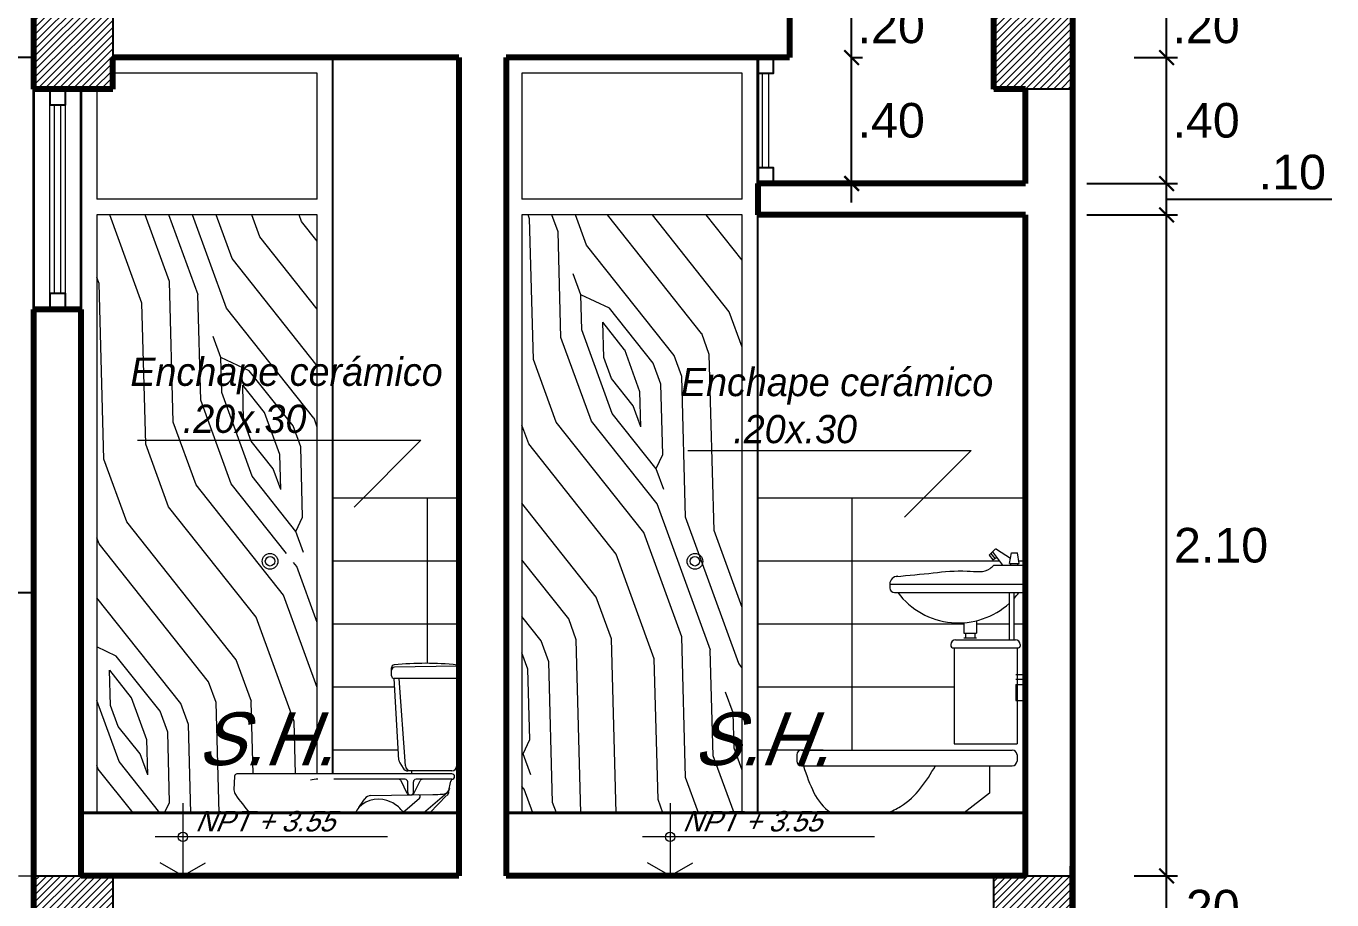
# Model space of a CAD drawing. Header units: millimetres. Extents: x 3779 to 7711, y 1445 to 3132.
# Drawn here: x 3961.246 to 3965.394, y 1475.907 to 1478.683 of the extents above; entities that cross this region are included whole.
import ezdxf

# ---------------------------------------------------------------- set-up
doc = ezdxf.new("R2010")
doc.units = ezdxf.units.MM
doc.header["$PDMODE"] = 3
doc.linetypes.add('HIDDEN', pattern=[9.525, 6.35, -3.175])
for name, color, linetype, lineweight in [('cotas', 7, 'Continuous', 5), ('pluma 0.0', 33, 'Continuous', 0), ('pluma 1', 1, 'Continuous', 9), ('pluma 2', 2, 'Continuous', 20), ('pluma 2.5', 30, 'Continuous', 25), ('pluma 3.5', 253, 'Continuous', 35), ('pluma 4', 34, 'Continuous', 40), ('pluma 8', 98, 'Continuous', 80), ('proyecciones', 32, 'HIDDEN', 9), ('SANITARIOS', 40, 'Continuous', 9), ('TEXTO', 7, 'Continuous', 9), ('TEXTURAS', 35, 'Continuous', 5)]:
    doc.layers.add(name, color=color, linetype=linetype, lineweight=lineweight)
doc.styles.add('nombreambiente', font='stylu.ttf', dxfattribs={"oblique": 20})
doc.styles.get("Standard").update_dxf_attribs({"font": 'arial.ttf'})
doc.dimstyles.new('INTERIOR', dxfattribs={"dimtxt": 0.11, "dimasz": 0.0465, "dimexe": 0.0345, "dimexo": 0.195, "dimgap": 0.0295, "dimtad": 2, "dimtih": 1, "dimtoh": 1, "dimzin": 4, "dimdsep": 46, "dimtxsty": 'Standard', "dimblk": 'ARCHTICK', "dimcen": 0, "dimdle": 0.06, "dimclrd": 256, "dimclre": 256, "dimclrt": 256, "dimadec": 0, "dimazin": 0, "dimtfac": 1, "dimtmove": 0, "dimatfit": 3, "dimldrblk": 'ARCHTICK', "dimfxl": 0.0345, "dimtolj": 1, "dimtzin": 0, "dimlwe": 25, "dimarcsym": 0})

# ---------------------------------------------------------------- blocks, each defined once
blk = doc.blocks.new('ttryt')
at = {"layer": 'pluma 1'}
for p, q in [((1118.6396, 393.5141), (1118.6396, 393.2829)), ((1119.2894, 393.4071), (1118.5516, 393.4071)), ((1118.6396, 393.2829), (1118.5676, 393.3244)), ((1118.6396, 393.2829), (1118.7115, 393.3244))]:
    blk.add_line(p, q, dxfattribs=at)
at = {"layer": 'pluma 1', "linetype": 'Continuous'}
blk.add_circle((1118.6396, 393.4071), 0.015, dxfattribs=at)
blk = doc.blocks.new('_ArchTick')
at = {"color": 0, "linetype": 'ByBlock', "lineweight": 40, "const_width": 0.15}
blk.add_lwpolyline([(-0.5, -0.5), (0.5, 0.5)], dxfattribs=at)
blk = doc.blocks.new('*D847')
at = {"layer": 'cotas', "lineweight": -2, "transparency": 16777216}
blk.add_line((3963.8686, 1478.1228), (3963.8686, 1478.6428), dxfattribs=at)
at = {"layer": 'cotas', "lineweight": 25, "transparency": 16777216}
for p, q in [((3963.8657, 1478.5828), (3963.9031, 1478.5828)), ((3963.8739, 1478.1828), (3963.9031, 1478.1828))]:
    blk.add_line(p, q, dxfattribs=at)
at = {"layer": 'Defpoints', "color": 0, "transparency": 16777216}
for p in [(3963.6707, 1478.5828), (3963.8686, 1478.5828), (3963.6789, 1478.1828)]:
    blk.add_point(p, dxfattribs=at)
at = {"layer": 'cotas', "lineweight": -2, "transparency": 16777216, "xscale": 0.04649999999999999, "yscale": 0.04649999999999999, "zscale": 0.04649999999999999}
for p, rotation in [((3963.8686, 1478.5828), 90), ((3963.8686, 1478.1828), 270)]:
    blk.add_blockref('_ArchTick', p, dxfattribs=dict(at, rotation=rotation))
at = {"layer": 'cotas', "transparency": 16777216, "insert": (3963.9943, 1478.3828), "char_height": 0.11, "attachment_point": 5}
blk.add_mtext('\\A1;.40', dxfattribs=at)
blk = doc.blocks.new('*D848')
at = {"layer": 'cotas', "lineweight": -2, "transparency": 16777216}
blk.add_line((3963.8686, 1478.5228), (3963.8686, 1478.8428), dxfattribs=at)
at = {"layer": 'cotas', "lineweight": 25, "transparency": 16777216}
for p, q in [((3963.7657, 1478.7828), (3963.9031, 1478.7828)), ((3963.8657, 1478.5828), (3963.9031, 1478.5828))]:
    blk.add_line(p, q, dxfattribs=at)
at = {"layer": 'Defpoints', "color": 0, "transparency": 16777216}
for p in [(3963.5707, 1478.7828), (3963.8686, 1478.7828), (3963.6707, 1478.5828)]:
    blk.add_point(p, dxfattribs=at)
at = {"layer": 'cotas', "lineweight": -2, "transparency": 16777216, "xscale": 0.04649999999999999, "yscale": 0.04649999999999999, "zscale": 0.04649999999999999}
for p, rotation in [((3963.8686, 1478.7828), 90), ((3963.8686, 1478.5828), 270)]:
    blk.add_blockref('_ArchTick', p, dxfattribs=dict(at, rotation=rotation))
at = {"layer": 'cotas', "transparency": 16777216, "insert": (3963.9943, 1478.6828), "char_height": 0.11, "attachment_point": 5}
blk.add_mtext('\\A1;.20', dxfattribs=at)
blk = doc.blocks.new('*D795')
at = {"layer": 'cotas', "lineweight": -2, "transparency": 16777216}
blk.add_line((3964.8692, 1475.7228), (3964.8692, 1476.0428), dxfattribs=at)
at = {"layer": 'cotas', "lineweight": 25, "transparency": 16777216}
for p, q in [((3964.7657, 1475.9828), (3964.9037, 1475.9828)), ((3964.5157, 1475.7828), (3964.9037, 1475.7828))]:
    blk.add_line(p, q, dxfattribs=at)
at = {"layer": 'Defpoints', "color": 0, "transparency": 16777216}
for p in [(3964.5707, 1475.9828), (3964.8692, 1475.9828), (3964.3207, 1475.7828)]:
    blk.add_point(p, dxfattribs=at)
at = {"layer": 'cotas', "lineweight": -2, "transparency": 16777216, "xscale": 0.04649999999999999, "yscale": 0.04649999999999999, "zscale": 0.04649999999999999}
for p, rotation in [((3964.8692, 1475.9828), 90), ((3964.8692, 1475.7828), 270)]:
    blk.add_blockref('_ArchTick', p, dxfattribs=dict(at, rotation=rotation))
at = {"layer": 'cotas', "transparency": 16777216, "insert": (3964.9948, 1475.8828), "char_height": 0.11, "attachment_point": 5}
blk.add_mtext('\\A1;.20', dxfattribs=at)
blk = doc.blocks.new('*D796')
at = {"layer": 'cotas', "lineweight": -2, "transparency": 16777216}
blk.add_line((3964.8692, 1475.9228), (3964.8692, 1478.1428), dxfattribs=at)
at = {"layer": 'cotas', "lineweight": 25, "transparency": 16777216}
for p, q in [((3964.6157, 1478.0828), (3964.9037, 1478.0828)), ((3964.7657, 1475.9828), (3964.9037, 1475.9828))]:
    blk.add_line(p, q, dxfattribs=at)
at = {"layer": 'Defpoints', "color": 0, "transparency": 16777216}
for p in [(3964.4207, 1478.0828), (3964.8692, 1478.0828), (3964.5707, 1475.9828)]:
    blk.add_point(p, dxfattribs=at)
at = {"layer": 'cotas', "lineweight": -2, "transparency": 16777216, "xscale": 0.04649999999999999, "yscale": 0.04649999999999999, "zscale": 0.04649999999999999}
for p, rotation in [((3964.8692, 1478.0828), 90), ((3964.8692, 1475.9828), 270)]:
    blk.add_blockref('_ArchTick', p, dxfattribs=dict(at, rotation=rotation))
at = {"layer": 'cotas', "transparency": 16777216, "insert": (3965.0423, 1477.0328), "char_height": 0.11, "attachment_point": 5}
blk.add_mtext('\\A1;2.10', dxfattribs=at)
blk = doc.blocks.new('*D797')
at = {"layer": 'cotas', "lineweight": -2, "transparency": 16777216}
for p, q in [((3964.8692, 1478.0228), (3964.8692, 1478.2428)), ((3964.8692, 1478.1328), (3965.1431, 1478.1328)), ((3965.1431, 1478.1328), (3965.3944, 1478.1328))]:
    blk.add_line(p, q, dxfattribs=at)
at = {"layer": 'cotas', "lineweight": 25, "transparency": 16777216}
for p, q in [((3964.6157, 1478.1828), (3964.9037, 1478.1828)), ((3964.6157, 1478.0828), (3964.9037, 1478.0828))]:
    blk.add_line(p, q, dxfattribs=at)
at = {"layer": 'Defpoints', "color": 0, "transparency": 16777216}
for p in [(3964.4207, 1478.1828), (3964.8692, 1478.1828), (3964.4207, 1478.0828)]:
    blk.add_point(p, dxfattribs=at)
at = {"layer": 'cotas', "lineweight": -2, "transparency": 16777216, "xscale": 0.04649999999999999, "yscale": 0.04649999999999999, "zscale": 0.04649999999999999}
for p, rotation in [((3964.8692, 1478.1828), 90), ((3964.8692, 1478.0828), 270)]:
    blk.add_blockref('_ArchTick', p, dxfattribs=dict(at, rotation=rotation))
at = {"layer": 'cotas', "transparency": 16777216, "insert": (3965.2687, 1478.2184), "char_height": 0.11, "attachment_point": 5}
blk.add_mtext('\\A1;.10', dxfattribs=at)
blk = doc.blocks.new('*D798')
at = {"layer": 'cotas', "lineweight": -2, "transparency": 16777216}
blk.add_line((3964.8692, 1478.1228), (3964.8692, 1478.6428), dxfattribs=at)
at = {"layer": 'cotas', "lineweight": 25, "transparency": 16777216}
for p, q in [((3964.7657, 1478.5828), (3964.9037, 1478.5828)), ((3964.6157, 1478.1828), (3964.9037, 1478.1828))]:
    blk.add_line(p, q, dxfattribs=at)
at = {"layer": 'Defpoints', "color": 0, "transparency": 16777216}
for p in [(3964.5707, 1478.5828), (3964.8692, 1478.5828), (3964.4207, 1478.1828)]:
    blk.add_point(p, dxfattribs=at)
at = {"layer": 'cotas', "lineweight": -2, "transparency": 16777216, "xscale": 0.04649999999999999, "yscale": 0.04649999999999999, "zscale": 0.04649999999999999}
for p, rotation in [((3964.8692, 1478.5828), 90), ((3964.8692, 1478.1828), 270)]:
    blk.add_blockref('_ArchTick', p, dxfattribs=dict(at, rotation=rotation))
at = {"layer": 'cotas', "transparency": 16777216, "insert": (3964.9948, 1478.3828), "char_height": 0.11, "attachment_point": 5}
blk.add_mtext('\\A1;.40', dxfattribs=at)
blk = doc.blocks.new('*D663')
at = {"layer": 'cotas', "lineweight": -2, "transparency": 16777216}
blk.add_line((3964.8692, 1478.5228), (3964.8692, 1478.8428), dxfattribs=at)
at = {"layer": 'cotas', "lineweight": 25, "transparency": 16777216}
for p, q in [((3964.7657, 1478.7828), (3964.9037, 1478.7828)), ((3964.7657, 1478.5828), (3964.9037, 1478.5828))]:
    blk.add_line(p, q, dxfattribs=at)
at = {"layer": 'Defpoints', "color": 0, "transparency": 16777216}
for p in [(3964.5707, 1478.7828), (3964.8692, 1478.7828), (3964.5707, 1478.5828)]:
    blk.add_point(p, dxfattribs=at)
at = {"layer": 'cotas', "lineweight": -2, "transparency": 16777216, "xscale": 0.04649999999999999, "yscale": 0.04649999999999999, "zscale": 0.04649999999999999}
for p, rotation in [((3964.8692, 1478.7828), 90), ((3964.8692, 1478.5828), 270)]:
    blk.add_blockref('_ArchTick', p, dxfattribs=dict(at, rotation=rotation))
at = {"layer": 'cotas', "transparency": 16777216, "insert": (3964.9948, 1478.6828), "char_height": 0.11, "attachment_point": 5}
blk.add_mtext('\\A1;.20', dxfattribs=at)

msp = doc.modelspace()

# ---------------------------------------------------------------- hatches: boundary and pattern name
at = {"layer": 'TEXTURAS'}
h = msp.add_hatch(dxfattribs=at)
h.set_pattern_fill('LINE', color=256, scale=0.005, angle=45)
h.set_pattern_definition([(45, (-196.371848, 130.483055), (-0.01122532015, 0.01122532015), [])])
h.paths.add_polyline_path([(3961.5207, 1478.7828), (3961.4207, 1478.7828), (3961.2707, 1478.7828), (3961.2707, 1478.4828), (3961.5207, 1478.4828), (3961.5207, 1478.5828)])
h = msp.add_hatch(dxfattribs=at)
h.set_pattern_fill('LINE', color=256, scale=0.005, angle=45)
h.set_pattern_definition([(45, (-193.321848, 130.483055), (-0.01122532015, 0.01122532015), [])])
h.paths.add_polyline_path([(3964.5707, 1478.7828), (3964.4707, 1478.7828), (3964.3207, 1478.7828), (3964.3207, 1478.4828), (3964.5707, 1478.4828), (3964.5707, 1478.5828)])
h = msp.add_hatch(dxfattribs=at)
h.set_pattern_fill('WOODFACE', color=256, angle=65, pattern_type=2)
h.set_pattern_definition([(65, (-106.3608, 51.9613), (-0.48368953, 1.32892605), [0.05, -0.95]), (155, (-106.5089, 52.4717), (-1.32892605, -0.48368953), [0.1, -0.9]), (110, (-106.5028, 52.2482), (-0.90630779, 0.42261826), [0.0707, -0.2121, 0.0707, -0.1414, 0.495, -0.42431356]), (110, (-106.3366, 51.8948), (-0.90630779, 0.42261826), [0.07071, -0.14142, 0.07071, -1.13137356]), (110, (-106.2793, 52.2543), (-0.90630779, 0.42261826), [0.07071, -1.34350356]), (110, (-106.1917, 52.3238), (-0.90630779, 0.42261826), [0.07071, -1.34350356]), (110, (-106.34574, 52.2301), (-0.90630779, 0.42261826), [0.07071, -1.34350356]), (110, (-106.4122, 52.2059), (-0.90630779, 0.42261826), [0.14142, -1.27279356]), (110, (-106.9863, 52.74945), (-0.90630779, 0.42261826), [0.14142, -1.27279356]), (110, (-106.4998, 52.1364), (-0.90630779, 0.42261826), [0.28284, -1.13137356]), (110, (-106.5662, 52.1122), (-0.90630779, 0.42261826), [0.28284, -1.13137356]), (110, (-106.5634, 52.8281), (-0.90630779, 0.42261826), [0.28284, -1.13137356]), (110, (-106.678, 52.1092), (-0.90630779, 0.42261826), [0.212132, -1.20208156]), (110, (-106.89845, 51.9913), (-0.90630779, 0.42261826), [0.212132, -1.20208156]), (110, (-106.76555, 52.0397), (-0.90630779, 0.42261826), [0.212132, -1.20208156]), (110, (-106.76274, 52.75556), (-0.90630779, 0.42261826), [0.3535534, -1.06066016]), (110, (-106.8503, 52.68606), (-0.90630779, 0.42261826), [0.3535534, -1.06066016]), (110, (-106.5815, 52.671), (-0.90630779, 0.42261826), [0.49497475, -0.91923882]), (91.565051, (-106.40914, 52.09415), (0.42261826, 0.906307787), [0.1118034, -2.12426458]), (91.565051, (-106.5965, 52.4022), (0.42261826, 0.906307787), [0.1118034, -2.12426458]), (91.565051, (-106.527, 52.3146), (0.42261826, 0.906307787), [0.1118034, -2.12426458]), (91.565051, (-106.33964, 52.00657), (0.42261826, 0.906307787), [0.2236068, -2.01246118]), (91.565051, (-106.66295, 52.378), (0.42261826, 0.906307787), [0.3354102, -1.90065778]), (91.565051, (-106.75053, 52.3085), (0.42261826, 0.906307787), [0.4472136, -1.78885438]), (91.565051, (-106.8381, 52.239), (0.42261826, 0.906307787), [0.4472136, -1.78885438]), (91.565051, (-107.1734, 52.22985), (0.42261826, 0.906307787), [0.4472136, -1.78885438]), (91.565051, (-107.08276, 52.1876), (0.42261826, 0.906307787), [0.559017, -1.67705098]), (91.565051, (-106.971, 52.19064), (0.42261826, 0.906307787), [0.559017, -1.67705098]), (128.434949, (-106.46056, 52.3388), (-0.906307787, 0.42261826), [0.1118034, -2.12426458]), (128.434949, (-106.4333, 52.1606), (-0.906307787, 0.42261826), [0.1118034, -2.12426458]), (128.434949, (-106.36077, 51.96125), (-0.906307787, 0.42261826), [0.2236068, -2.01246118]), (128.434949, (-106.36993, 52.29654), (-0.906307787, 0.42261826), [0.2236068, -2.01246118]), (128.434949, (-106.3577, 51.8495), (-0.906307787, 0.42261826), [0.3354102, -1.90065778]), (128.434949, (-106.39998, 51.75886), (-0.906307787, 0.42261826), [0.4472136, -1.78885438]), (128.434949, (-106.06493, 52.59567), (-0.906307787, 0.42261826), [0.4472136, -1.78885438]), (128.434949, (-106.3035, 52.32072), (-0.906307787, 0.42261826), [0.4472136, -1.78885438]), (128.434949, (-106.12833, 52.45972), (-0.906307787, 0.42261826), [0.559017, -1.67705098]), (128.434949, (-106.2159, 52.39022), (-0.906307787, 0.42261826), [0.559017, -1.67705098])])
h.paths.add_polyline_path([(3962.0957, 1476.9824, -1), (3962.0457, 1476.9824, -1)], flags=16)
h.paths.add_polyline_path([(3962.0857, 1476.9824, -1), (3962.0557, 1476.9824, -1)], flags=0)
edge = h.paths.add_edge_path()
edge.add_line((3961.9154, 1476.3068), (3962.1707, 1476.3068))
edge.add_line((3962.1707, 1476.3068), (3962.1707, 1478.0828))
edge.add_line((3962.1707, 1478.0828), (3961.4707, 1478.0828))
edge.add_line((3961.4707, 1478.0828), (3961.4707, 1476.1828))
edge.add_line((3961.4707, 1476.1828), (3961.9557, 1476.1828))
edge.add_arc((3962.7547, 1476.8436), 1.0369, 215.532, 219.5937, ccw=False)
edge.add_arc((3961.9336, 1476.2565), 0.0275, 181.2152, 214.3134, ccw=False)
edge.add_line((3961.9061, 1476.256), (3961.9082, 1476.2999))
edge.add_arc((3961.9154, 1476.2996), 0.0072, 90, 177.2965, ccw=False)
h = msp.add_hatch(dxfattribs=at)
h.set_pattern_fill('WOODFACE', color=256, angle=65, pattern_type=2)
h.set_pattern_definition([(65, (-104.6108, 46.3613), (-0.48368953, 1.32892605), [0.05, -0.95]), (155, (-104.7589, 46.8717), (-1.32892605, -0.48368953), [0.1, -0.9]), (110, (-104.7528, 46.6482), (-0.90630779, 0.42261826), [0.0707, -0.2121, 0.0707, -0.1414, 0.495, -0.42431356]), (110, (-104.5866, 46.2948), (-0.90630779, 0.42261826), [0.07071, -0.14142, 0.07071, -1.13137356]), (110, (-104.5293, 46.6543), (-0.90630779, 0.42261826), [0.07071, -1.34350356]), (110, (-104.4417, 46.7238), (-0.90630779, 0.42261826), [0.07071, -1.34350356]), (110, (-104.59574, 46.6301), (-0.90630779, 0.42261826), [0.07071, -1.34350356]), (110, (-104.6622, 46.6059), (-0.90630779, 0.42261826), [0.14142, -1.27279356]), (110, (-105.2363, 47.14945), (-0.90630779, 0.42261826), [0.14142, -1.27279356]), (110, (-104.7498, 46.5364), (-0.90630779, 0.42261826), [0.28284, -1.13137356]), (110, (-104.8162, 46.5122), (-0.90630779, 0.42261826), [0.28284, -1.13137356]), (110, (-104.8134, 47.2281), (-0.90630779, 0.42261826), [0.28284, -1.13137356]), (110, (-104.928, 46.5092), (-0.90630779, 0.42261826), [0.212132, -1.20208156]), (110, (-105.14845, 46.3913), (-0.90630779, 0.42261826), [0.212132, -1.20208156]), (110, (-105.01555, 46.4397), (-0.90630779, 0.42261826), [0.212132, -1.20208156]), (110, (-105.01274, 47.15556), (-0.90630779, 0.42261826), [0.3535534, -1.06066016]), (110, (-105.1003, 47.08606), (-0.90630779, 0.42261826), [0.3535534, -1.06066016]), (110, (-104.8315, 47.071), (-0.90630779, 0.42261826), [0.49497475, -0.91923882]), (91.565051, (-104.65914, 46.49415), (0.42261826, 0.906307787), [0.1118034, -2.12426458]), (91.565051, (-104.8465, 46.8022), (0.42261826, 0.906307787), [0.1118034, -2.12426458]), (91.565051, (-104.777, 46.7146), (0.42261826, 0.906307787), [0.1118034, -2.12426458]), (91.565051, (-104.58964, 46.40657), (0.42261826, 0.906307787), [0.2236068, -2.01246118]), (91.565051, (-104.91295, 46.778), (0.42261826, 0.906307787), [0.3354102, -1.90065778]), (91.565051, (-105.00053, 46.7085), (0.42261826, 0.906307787), [0.4472136, -1.78885438]), (91.565051, (-105.0881, 46.639), (0.42261826, 0.906307787), [0.4472136, -1.78885438]), (91.565051, (-105.4234, 46.62985), (0.42261826, 0.906307787), [0.4472136, -1.78885438]), (91.565051, (-105.33276, 46.5876), (0.42261826, 0.906307787), [0.559017, -1.67705098]), (91.565051, (-105.221, 46.59064), (0.42261826, 0.906307787), [0.559017, -1.67705098]), (128.434949, (-104.71056, 46.7388), (-0.906307787, 0.42261826), [0.1118034, -2.12426458]), (128.434949, (-104.6833, 46.5606), (-0.906307787, 0.42261826), [0.1118034, -2.12426458]), (128.434949, (-104.61077, 46.36125), (-0.906307787, 0.42261826), [0.2236068, -2.01246118]), (128.434949, (-104.61993, 46.69654), (-0.906307787, 0.42261826), [0.2236068, -2.01246118]), (128.434949, (-104.6077, 46.2495), (-0.906307787, 0.42261826), [0.3354102, -1.90065778]), (128.434949, (-104.64998, 46.15886), (-0.906307787, 0.42261826), [0.4472136, -1.78885438]), (128.434949, (-104.31493, 46.99567), (-0.906307787, 0.42261826), [0.4472136, -1.78885438]), (128.434949, (-104.5535, 46.72072), (-0.906307787, 0.42261826), [0.4472136, -1.78885438]), (128.434949, (-104.37833, 46.85972), (-0.906307787, 0.42261826), [0.559017, -1.67705098]), (128.434949, (-104.4659, 46.79022), (-0.906307787, 0.42261826), [0.559017, -1.67705098])])
h.paths.add_polyline_path([(3962.8207, 1476.1828), (3963.5207, 1476.1828), (3963.5207, 1478.0828), (3962.8207, 1478.0828), (3962.8207, 1477.7828)])
h = msp.add_hatch(dxfattribs=at)
h.set_pattern_fill('LINE', color=256, scale=0.005, angle=45)
h.set_pattern_definition([(45, (-196.371848, 127.683055), (-0.01122532015, 0.01122532015), [])])
h.paths.add_polyline_path([(3961.5207, 1475.9828), (3961.4207, 1475.9828), (3961.2707, 1475.9828), (3961.2707, 1475.6828), (3961.5207, 1475.6828), (3961.5207, 1475.7828)])
h = msp.add_hatch(dxfattribs=at)
h.set_pattern_fill('LINE', color=256, scale=0.005, angle=45)
h.set_pattern_definition([(45, (-193.321848, 127.683055), (-0.01122532015, 0.01122532015), [])])
h.paths.add_polyline_path([(3964.5707, 1475.9828), (3964.4707, 1475.9828), (3964.3207, 1475.9828), (3964.3207, 1475.6828), (3964.5707, 1475.6828), (3964.5707, 1475.7828)])

# ---------------------------------------------------------------- linework, layer by layer
at = {"layer": 'pluma 0.0'}
for p, q in [((3961.3207, 1477.8328), (3961.3207, 1478.4328)), ((3961.3707, 1477.8328), (3961.3707, 1478.4328)), ((3962.6207, 1477.1828), (3962.2207, 1477.1828)), ((3962.5207, 1476.6584), (3962.5207, 1477.1828)), ((3964.4207, 1477.1828), (3963.5707, 1477.1828)), ((3963.8707, 1476.3828), (3963.8707, 1477.1828)), ((3962.6207, 1476.9828), (3962.2207, 1476.9828)), ((3964.3384, 1476.9828), (3963.5707, 1476.9828)), ((3964.4207, 1476.9828), (3964.3996, 1476.9828)), ((3962.6207, 1476.7828), (3962.2207, 1476.7828)), ((3964.2252, 1476.7828), (3963.5707, 1476.7828)), ((3964.3699, 1476.7828), (3964.2652, 1476.7828)), ((3964.4207, 1476.7828), (3964.3849, 1476.7828)), ((3962.4168, 1476.5828), (3962.2207, 1476.5828)), ((3964.194, 1476.5828), (3963.5707, 1476.5828)), ((3962.4284, 1476.3828), (3962.2207, 1476.3828)), ((3963.7784, 1476.3828), (3963.5707, 1476.3828)), ((3962.4707, 1476.3068), (3962.4707, 1476.3164))]:
    msp.add_line(p, q, dxfattribs=at)
at = {"layer": 'pluma 1'}
for p, q in [((3963.5857, 1478.2328), (3963.5857, 1478.5328)), ((3963.6057, 1478.2328), (3963.6057, 1478.5328)), ((3961.3357, 1477.8328), (3961.3357, 1478.4328)), ((3961.3557, 1477.8328), (3961.3557, 1478.4328)), ((3962.1707, 1478.1328), (3961.4707, 1478.1328)), ((3963.5207, 1478.1328), (3962.8207, 1478.1328)), ((3962.1707, 1478.0828), (3961.4707, 1478.0828)), ((3963.5207, 1478.0828), (3962.8207, 1478.0828))]:
    msp.add_line(p, q, dxfattribs=at)
for points in [[(3962.1707, 1478.1328), (3962.1707, 1478.5328), (3961.5207, 1478.5328)], [(3963.5207, 1478.1328), (3963.5207, 1478.5328), (3962.8207, 1478.5328), (3962.8207, 1478.1328)], [(3961.4707, 1478.4828), (3961.4707, 1478.1328)], [(3961.4707, 1478.0828), (3961.4707, 1477.7828), (3961.4707, 1476.1828)], [(3962.1707, 1476.3068), (3962.1707, 1478.0828)], [(3962.8207, 1478.0828), (3962.8207, 1477.7828), (3962.8207, 1476.1828)], [(3963.5207, 1476.1828), (3963.5207, 1478.0828)]]:
    msp.add_lwpolyline(points, dxfattribs=at)
for centre, radius in [((3962.0207, 1476.9824), 0.025), ((3962.0207, 1476.9824), 0.015), ((3963.3707, 1476.9824), 0.025), ((3963.3707, 1476.9824), 0.015)]:
    msp.add_circle(centre, radius, dxfattribs=at)
at = {"layer": 'pluma 2'}
for p, q in [((3961.2707, 1478.5828), (3958.2707, 1478.5828)), ((3958.2707, 1476.8828), (3961.2707, 1476.8828))]:
    msp.add_line(p, q, dxfattribs=at)
at = {"layer": 'pluma 2.5'}
for points in [[(3961.5207, 1478.4828), (3961.2707, 1478.4828), (3961.2707, 1478.7828), (3961.5207, 1478.7828)], [(3964.5707, 1478.4828), (3964.3207, 1478.4828), (3964.3207, 1478.7828), (3964.5707, 1478.7828)], [(3963.5707, 1478.5328), (3963.6207, 1478.5328), (3963.6207, 1478.5828), (3963.5707, 1478.5828)], [(3961.3207, 1478.4328), (3961.3707, 1478.4328), (3961.3707, 1478.4828), (3961.3207, 1478.4828)], [(3963.5707, 1478.1828), (3963.6207, 1478.1828), (3963.6207, 1478.2328), (3963.5707, 1478.2328)], [(3961.3207, 1477.7828), (3961.3707, 1477.7828), (3961.3707, 1477.8328), (3961.3207, 1477.8328)], [(3961.5207, 1475.6828), (3961.2707, 1475.6828), (3961.2707, 1475.9828), (3961.5207, 1475.9828)], [(3964.5707, 1475.6828), (3964.3207, 1475.6828), (3964.3207, 1475.9828), (3964.5707, 1475.9828)]]:
    msp.add_lwpolyline(points, close=True, dxfattribs=at)
for points in [[(3958.2707, 1476.8828), (3961.2707, 1476.8828), (3961.2707, 1478.5828), (3958.2707, 1478.5828), (3958.2707, 1478.4828)], [(3962.2207, 1476.3068), (3962.2207, 1478.5828), (3961.5207, 1478.5828)], [(3963.5707, 1476.1828), (3963.5707, 1478.0828)]]:
    msp.add_lwpolyline(points, dxfattribs=at)
at = {"layer": 'pluma 3.5'}
for p, q in [((3961.2707, 1477.7828), (3961.2707, 1478.4828)), ((3961.4207, 1477.7828), (3961.4207, 1478.4828))]:
    msp.add_line(p, q, dxfattribs=at)
at = {"layer": 'pluma 4'}
for p, q in [((3963.5707, 1478.1828), (3963.5707, 1478.5828)), ((3962.6207, 1476.1828), (3961.4207, 1476.1828)), ((3962.7707, 1476.1828), (3964.4207, 1476.1828))]:
    msp.add_line(p, q, dxfattribs=at)
at = {"layer": 'pluma 8'}
for p, q in [((3964.5707, 1485.3828), (3964.5707, 1470.2828)), ((3961.2707, 1478.4828), (3961.2707, 1480.5828)), ((3963.6707, 1480.5828), (3963.6707, 1478.5828)), ((3964.3207, 1478.4828), (3964.3207, 1478.7828)), ((3962.6207, 1478.5828), (3961.5207, 1478.5828)), ((3961.5207, 1478.4828), (3961.5207, 1478.5824)), ((3962.6207, 1478.5828), (3962.6207, 1475.9828)), ((3963.6707, 1478.5828), (3962.7707, 1478.5828)), ((3962.7707, 1478.5828), (3962.7707, 1475.9828)), ((3961.5207, 1478.4828), (3961.2707, 1478.4828)), ((3964.4207, 1478.4828), (3964.3207, 1478.4828)), ((3964.4207, 1478.1828), (3964.4207, 1478.4828)), ((3964.4207, 1478.1828), (3963.5707, 1478.1828)), ((3963.5707, 1478.1828), (3963.5707, 1478.0828)), ((3964.4207, 1478.0828), (3963.5707, 1478.0828)), ((3964.4207, 1475.9828), (3964.4207, 1478.0828)), ((3961.4207, 1477.7828), (3961.2707, 1477.7828)), ((3961.2707, 1475.6828), (3961.2707, 1477.7828)), ((3961.4207, 1475.9828), (3961.4207, 1477.7828)), ((3964.5707, 1471.1824), (3964.5707, 1476.0143)), ((3962.6207, 1475.9828), (3961.4207, 1475.9828)), ((3964.4207, 1475.9828), (3962.7707, 1475.9828))]:
    msp.add_line(p, q, dxfattribs=at)
at = {"layer": 'proyecciones', "linetype": 'HIDDEN', "ltscale": 0.02}
msp.add_line((3958.2707, 1475.9828), (3961.2707, 1475.9828), dxfattribs=at)
at = {"layer": 'SANITARIOS', "linetype": 'Continuous'}
for p, q in [((3964.3058, 1477.0021), (3964.3231, 1477.0198)), ((3964.3058, 1477.0021), (3964.3167, 1476.987)), ((3964.3111, 1477.0076), (3964.3231, 1476.9911)), ((3964.3164, 1477.013), (3964.3475, 1476.9703)), ((3964.3167, 1476.987), (3964.3295, 1476.9951)), ((3964.3293, 1477.0205), (3964.3733, 1476.9925)), ((3964.376, 1477.0098), (3964.3951, 1477.0098)), ((3964.3205, 1476.9706), (3964.4207, 1476.9706)), ((3964.3704, 1476.9756), (3964.4008, 1476.9756)), ((3963.9898, 1476.9097), (3963.9898, 1476.8978)), ((3963.9898, 1476.9097), (3964.4207, 1476.9097)), ((3964.0048, 1476.8828), (3964.4207, 1476.8828)), ((3964.3699, 1476.7328), (3964.3699, 1476.8828)), ((3964.3849, 1476.7328), (3964.3849, 1476.8828)), ((3964.2252, 1476.7882), (3964.2252, 1476.7541)), ((3964.2652, 1476.7937), (3964.2652, 1476.7541)), ((3964.2252, 1476.7541), (3964.2652, 1476.7541)), ((3964.2252, 1476.739), (3964.2652, 1476.739)), ((3964.2302, 1476.7541), (3964.2302, 1476.739)), ((3964.2602, 1476.7541), (3964.2602, 1476.739)), ((3964.184, 1476.7178), (3964.184, 1476.7128)), ((3964.189, 1476.7078), (3964.399, 1476.7078)), ((3964.194, 1476.7078), (3964.194, 1476.4028)), ((3964.199, 1476.7328), (3964.389, 1476.7328)), ((3964.394, 1476.7078), (3964.394, 1476.4028)), ((3964.404, 1476.7178), (3964.404, 1476.7128)), ((3964.3904, 1476.6231), (3964.4207, 1476.6231)), ((3964.3904, 1476.6081), (3964.4207, 1476.6081)), ((3964.3907, 1476.5906), (3964.4207, 1476.5906)), ((3964.3907, 1476.5906), (3964.3907, 1476.5406)), ((3964.3907, 1476.5406), (3964.4207, 1476.5406)), ((3964.194, 1476.4028), (3964.394, 1476.4028)), ((3963.694, 1476.3678), (3963.694, 1476.3478)), ((3963.709, 1476.3828), (3964.379, 1476.3828)), ((3964.394, 1476.3678), (3964.394, 1476.3478)), ((3963.709, 1476.3328), (3964.379, 1476.3328)), ((3964.3064, 1476.3328), (3964.3064, 1476.2455)), ((3964.3064, 1476.2455), (3964.2261, 1476.1828)), ((3963.9857, 1476.1828), (3963.9861, 1476.1844)), ((3963.9978, 1476.1828), (3963.9997, 1476.1904))]:
    msp.add_line(p, q, dxfattribs=at)
at = {"layer": 'SANITARIOS'}
for p, q in [((3962.4065, 1476.6188), (3962.4065, 1476.6438)), ((3962.6141, 1476.6104), (3962.4149, 1476.6104)), ((3962.4302, 1476.3508), (3962.4152, 1476.6104)), ((3962.614, 1476.6496), (3962.416, 1476.6461)), ((3962.4509, 1476.3331), (3962.4309, 1476.6104)), ((3962.6129, 1476.6104), (3962.6129, 1476.3308)), ((3962.6201, 1476.6164), (3962.6201, 1476.647)), ((3962.4328, 1476.3426), (3962.4433, 1476.3251)), ((3961.9082, 1476.2999), (3961.9061, 1476.256)), ((3962.5985, 1476.3068), (3961.9154, 1476.3068)), ((3962.4497, 1476.29), (3962.2229, 1476.29)), ((3962.4561, 1476.2445), (3962.437, 1476.2852)), ((3962.4581, 1476.2476), (3962.4581, 1476.2816)), ((3962.5985, 1476.3164), (3962.4587, 1476.3164)), ((3962.4761, 1476.2476), (3962.4761, 1476.2816)), ((3962.478, 1476.2446), (3962.4972, 1476.2852)), ((3962.5985, 1476.29), (3962.4845, 1476.29)), ((3962.5879, 1476.2496), (3962.5954, 1476.2842)), ((3962.3414, 1476.2386), (3962.5378, 1476.2414)), ((3962.5086, 1476.1828), (3962.5824, 1476.2468)), ((3962.5287, 1476.1828), (3962.5818, 1476.2381)), ((3962.4486, 1476.1892), (3962.4959, 1476.2302))]:
    msp.add_line(p, q, dxfattribs=at)
at = {"layer": 'SANITARIOS', "linetype": 'Continuous'}
for points in [[(3964.3704, 1476.9756), (3964.376, 1477.0098)], [(3964.4008, 1476.9756), (3964.3951, 1477.0098)], [(3964.3746, 1476.9706), (3964.3754, 1476.9756)], [(3964.3966, 1476.9706), (3964.3957, 1476.9756)]]:
    msp.add_lwpolyline(points, dxfattribs=at)
for centre, radius, start, end in [((3964.3266, 1477.0163), 0.005, 57.5679, 135.5431), ((3964.0148, 1476.9097), 0.025, 90, 180), ((3964.0048, 1476.8978), 0.015, 180, 270), ((3964.2077, 1477.0274), 0.2406, 216.9391, 312.4104), ((3964.2077, 1477.0274), 0.2406, 317.457, 323.0609), ((3964.199, 1476.7178), 0.015, 90, 180), ((3964.189, 1476.7128), 0.005, 180, 270), ((3964.389, 1476.7178), 0.015, 360, 90), ((3964.399, 1476.7128), 0.005, 270, 360), ((3963.709, 1476.3678), 0.015, 90, 180), ((3964.379, 1476.3678), 0.015, 0, 90), ((3963.709, 1476.3478), 0.015, 180, 270), ((3964.379, 1476.3478), 0.015, 270, 0)]:
    msp.add_arc(centre, radius, start, end, dxfattribs=at)
at = {"layer": 'SANITARIOS'}
for centre, radius, start, end in [((3962.4161, 1476.6438), 0.0096, 95.9104, 180), ((3962.5133, 1475.7048), 0.9535, 83.8933, 95.9104), ((3962.6141, 1476.647), 0.006, 360, 83.8933), ((3962.4161, 1476.6365), 0.0096, 90.337, 180), ((3962.4149, 1476.6188), 0.0084, 180, 270), ((3962.6141, 1476.6436), 0.006, 0, 91.0108), ((3962.6141, 1476.6164), 0.006, 270, 0), ((3962.4482, 1476.3518), 0.018, 183.3067, 210.9638), ((3962.4587, 1476.3344), 0.018, 210.9638, 270), ((3962.4688, 1476.3344), 0.018, 184.1182, 270), ((3962.5985, 1476.3308), 0.0144, 270, 0), ((3961.9154, 1476.2996), 0.0072, 90, 177.2965), ((3962.1745, 1476.1524), 0.1376, 90.6808, 100.7404), ((3962.4294, 1476.2816), 0.0084, 25.2026, 90), ((3962.4497, 1476.2816), 0.0084, 0, 90), ((3962.4845, 1476.2816), 0.0084, 90, 180), ((3962.5048, 1476.2816), 0.0084, 90, 154.6811), ((3962.6036, 1476.2824), 0.0084, 107.8519, 167.7749), ((3962.5985, 1476.2984), 0.0084, 0, 90), ((3962.5985, 1476.2984), 0.0084, 270, 0), ((3961.9336, 1476.2565), 0.0275, 181.2154, 214.3167), ((3962.7547, 1476.8436), 1.0369, 215.5321, 219.5937), ((3962.3417, 1476.2146), 0.024, 90.8303, 146.8312), ((3962.4626, 1476.2475), 0.0072, 205.2026, 270.8303), ((3962.4653, 1476.2476), 0.0072, 180, 270.8303), ((3962.4689, 1476.2476), 0.0072, 270.8303, 0), ((3962.4715, 1476.2477), 0.0072, 270.8303, 334.6811), ((3962.4919, 1476.2347), 0.006, 310.9366, 90.8303), ((3962.5389, 1476.5846), 0.3431, 269.826, 275.0701), ((3962.5683, 1476.2667), 0.024, 275.0701, 347.7749), ((3962.5657, 1476.2547), 0.024, 316.1669, 347.7749), ((3962.5679, 1476.2649), 0.024, 310.9366, 347.7749), ((3963.2122, 1475.5651), 1.1092, 145.085, 146.1615), ((3961.6333, 1476.6776), 0.8223, 324.4919, 326.8312), ((3962.3652, 1476.141), 0.086, 62.2365, 136.6607), ((3962.3681, 1476.1335), 0.0914, 38.1932, 66.0006), ((3962.4447, 1476.1938), 0.006, 218.1932, 310.9366)]:
    msp.add_arc(centre, radius, start, end, dxfattribs=at)
at = {"layer": 'SANITARIOS', "linetype": 'Continuous'}
for points, knots in [([(3964.0105, 1476.9343), (3964.05, 1476.9379), (3964.1253, 1476.945), (3964.2208, 1476.9563), (3964.296, 1476.9445), (3964.3168, 1476.9668), (3964.3205, 1476.9706)], [0.0206676, 0.0206676, 0.0206676, 0.0206676, 0.1385643, 0.2464635, 0.3206752, 0.3362965, 0.3362965, 0.3362965, 0.3362965]), ([(3963.7156, 1476.3328), (3963.7351, 1476.2722), (3963.757, 1476.212), (3963.8041, 1476.1836), (3963.8056, 1476.1828)], [0.0140148, 0.0140148, 0.0140148, 0.0140148, 0.1855841, 0.1912183, 0.1912183, 0.1912183, 0.1912183]), ([(3963.9822, 1476.1828), (3963.9969, 1476.1885), (3964.0661, 1476.223), (3964.1059, 1476.2827), (3964.1348, 1476.3328)], [0.3656445, 0.3656445, 0.3656445, 0.3656445, 0.4088839, 0.5794061, 0.5794061, 0.5794061, 0.5794061])]:
    msp.add_open_spline(points, degree=3, knots=knots, dxfattribs=at)
at = {"layer": 'TEXTURAS'}
for points in [[(3961.5996, 1477.367), (3962.4996, 1477.367), (3962.2875, 1477.1549)], [(3963.3486, 1477.3343), (3964.2486, 1477.3343), (3964.0365, 1477.1222)]]:
    msp.add_lwpolyline(points, dxfattribs=at)

# ---------------------------------------------------------------- block references
at = {"layer": 'pluma 1', "linetype": 'Continuous'}
for p in [(2843.1042, 1082.6999), (2844.6522, 1082.6999)]:
    msp.add_blockref('ttryt', p, dxfattribs=at)

# ---------------------------------------------------------------- texts
at = {"layer": 'TEXTO', "char_height": 0.0896, "width": 2.293656, "attachment_point": 1}
for insert in [(3961.5769, 1477.6294), (3963.326, 1477.5967)]:
    msp.add_mtext('{\\fStylus BT|b0|i1|c0|p34;\\C7;Enchape cerámico \\P     .20x.30}', dxfattribs=dict(at, insert=insert))
at = {"layer": 'TEXTO', "attachment_point": 1, "style": 'nombreambiente'}
for s, insert, char_height, width in [('{\\Q21;S.H.}', (3961.7869, 1476.5027), 0.168, 1.67738), ('{\\Q21;S.H.}', (3963.3619, 1476.5027), 0.168, 1.67738), ('{\\Q23;NPT + 3.55}', (3961.7819, 1476.1891), 0.065, 0.790868), ('{\\Q23;NPT + 3.55}', (3963.3298, 1476.1891), 0.065, 0.790868)]:
    msp.add_mtext(s, dxfattribs=dict(at, insert=insert, char_height=char_height, width=width))

# ---------------------------------------------------------------- dimensions: what is measured, and where the dimension line sits
at = {"layer": 'cotas'}
for base, p1, p2, picture, middle in [((3963.8686, 1478.7828), (3963.6707, 1478.5828), (3963.5707, 1478.7828), '*D848', (3963.9943, 1478.6828)), ((3964.8692, 1478.7828), (3964.5707, 1478.5828), (3964.5707, 1478.7828), '*D663', (3964.9948, 1478.6828)), ((3964.8692, 1478.5828), (3964.4207, 1478.1828), (3964.5707, 1478.5828), '*D798', (3964.9948, 1478.3828)), ((3964.8692, 1478.1828), (3964.4207, 1478.0828), (3964.4207, 1478.1828), '*D797', (3965.1726, 1478.2184)), ((3964.8692, 1478.0828), (3964.5707, 1475.9828), (3964.4207, 1478.0828), '*D796', (3965.0423, 1477.0328)), ((3964.8692, 1475.9828), (3964.3207, 1475.7828), (3964.5707, 1475.9828), '*D795', (3964.9948, 1475.8828))]:
    dim = msp.add_linear_dim(base=base, p1=p1, p2=p2, angle=90, dimstyle='INTERIOR', override={"dimtmove": 1}, dxfattribs=at)
    dim.commit()
    dim.dimension.update_dxf_attribs({"geometry": picture, "text_midpoint": middle})
dim = msp.add_linear_dim(base=(3963.8686, 1478.5828), p1=(3963.6789, 1478.1828), p2=(3963.6707, 1478.5828), angle=90, dimstyle='INTERIOR', dxfattribs=at)
dim.commit()
dim.dimension.update_dxf_attribs({"geometry": '*D847', "text_midpoint": (3963.9943, 1478.3828)})

doc.saveas('drawing.dxf')
